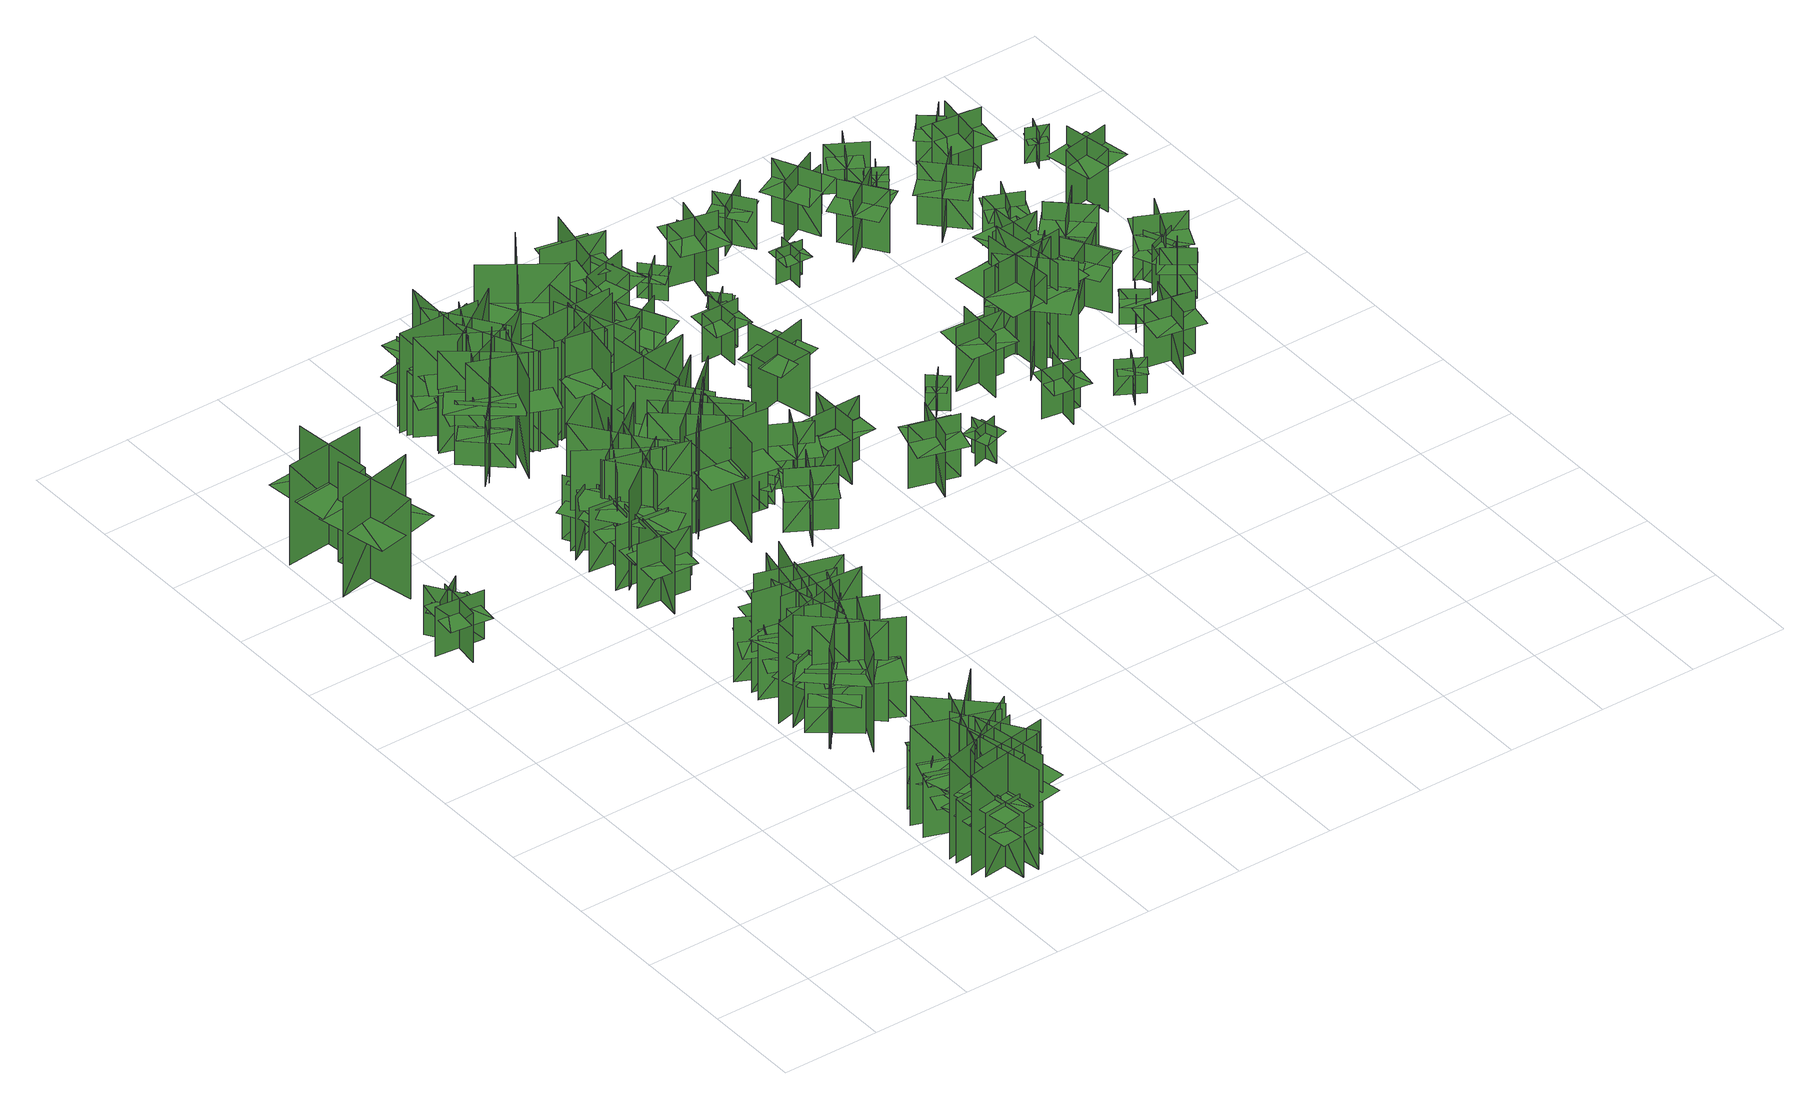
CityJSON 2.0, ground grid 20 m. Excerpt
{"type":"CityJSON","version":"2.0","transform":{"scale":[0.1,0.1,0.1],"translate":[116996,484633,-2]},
"CityObjects":{
"tree1":{"type":"SolitaryVegetationObject","geometry":[{"type":"MultiSurface","lod":"1","boundaries":[[[0,1,2]],[[0,2,3]],[[4,5,6]],[[4,6,7]],[[8,9,10]],[[8,10,11]],[[8,11,12]],[[8,12,13]]]}]},
"tree2":{"type":"SolitaryVegetationObject","geometry":[{"type":"MultiSurface","lod":"1","boundaries":[[[14,15,16]],[[14,16,17]],[[18,19,20]],[[18,20,21]],[[22,23,24]],[[22,24,25]],[[22,25,26]],[[22,26,27]]]}]},
"tree3":{"type":"SolitaryVegetationObject","geometry":[{"type":"MultiSurface","lod":"1","boundaries":[[[28,29,30]],[[28,30,31]],[[32,33,34]],[[32,34,35]],[[36,37,38]],[[36,38,39]],[[36,40,41]],[[36,41,37]]]}]},
"tree4":{"type":"SolitaryVegetationObject","geometry":[{"type":"MultiSurface","lod":"1","boundaries":[[[42,43,44]],[[42,44,45]],[[46,47,48]],[[46,48,49]],[[50,51,52]],[[50,52,53]],[[50,54,55]],[[50,55,51]]]}]},
"tree5":{"type":"SolitaryVegetationObject","geometry":[{"type":"MultiSurface","lod":"1","boundaries":[[[56,57,58]],[[56,58,59]],[[60,61,62]],[[60,62,63]],[[64,65,66]],[[64,66,67]],[[64,68,69]],[[64,69,65]]]}]},
"tree6":{"type":"SolitaryVegetationObject","geometry":[{"type":"MultiSurface","lod":"1","boundaries":[[[70,71,72]],[[70,72,73]],[[74,75,76]],[[74,76,77]],[[78,79,80]],[[78,80,81]],[[78,82,83]],[[78,83,79]]]}]},
"tree7":{"type":"SolitaryVegetationObject","geometry":[{"type":"MultiSurface","lod":"1","boundaries":[[[84,85,86]],[[84,86,87]],[[88,89,90]],[[88,90,91]],[[92,93,94]],[[92,94,95]],[[92,96,97]],[[92,97,93]]]}]},
"tree8":{"type":"SolitaryVegetationObject","geometry":[{"type":"MultiSurface","lod":"1","boundaries":[[[98,99,100]],[[98,100,101]],[[102,103,104]],[[102,104,105]],[[106,107,108]],[[106,108,109]],[[106,110,111]],[[106,111,107]]]}]},
"tree9":{"type":"SolitaryVegetationObject","geometry":[{"type":"MultiSurface","lod":"1","boundaries":[[[112,113,114]],[[112,114,115]],[[116,117,118]],[[116,118,119]],[[120,121,122]],[[120,122,123]],[[120,124,125]],[[120,125,121]]]}]},
"tree10":{"type":"SolitaryVegetationObject","geometry":[{"type":"MultiSurface","lod":"1","boundaries":[[[126,127,128]],[[126,128,129]],[[130,131,132]],[[130,132,133]],[[134,135,136]],[[134,136,137]],[[134,138,139]],[[134,139,135]]]}]},
"tree11":{"type":"SolitaryVegetationObject","geometry":[{"type":"MultiSurface","lod":"1","boundaries":[[[140,141,142]],[[140,142,143]],[[144,145,146]],[[144,146,147]],[[148,149,150]],[[148,150,151]],[[148,152,153]],[[148,153,149]]]}]},
"tree12":{"type":"SolitaryVegetationObject","geometry":[{"type":"MultiSurface","lod":"1","boundaries":[[[154,155,156]],[[154,156,157]],[[158,159,160]],[[158,160,161]],[[162,163,164]],[[162,164,165]],[[162,166,167]],[[162,167,163]]]}]},
"tree13":{"type":"SolitaryVegetationObject","geometry":[{"type":"MultiSurface","lod":"1","boundaries":[[[168,169,170]],[[168,170,171]],[[172,173,174]],[[172,174,175]],[[176,177,178]],[[176,178,179]],[[176,180,181]],[[176,181,177]]]}]},
"tree14":{"type":"SolitaryVegetationObject","geometry":[{"type":"MultiSurface","lod":"1","boundaries":[[[182,183,184]],[[182,184,185]],[[186,187,188]],[[186,188,189]],[[190,191,192]],[[190,192,193]],[[190,194,195]],[[190,195,191]]]}]},
"tree15":{"type":"SolitaryVegetationObject","geometry":[{"type":"MultiSurface","lod":"1","boundaries":[[[196,197,198]],[[196,198,199]],[[200,201,202]],[[200,202,203]],[[204,205,206]],[[204,206,207]],[[204,208,209]],[[204,209,205]]]}]},
"tree16":{"type":"SolitaryVegetationObject","geometry":[{"type":"MultiSurface","lod":"1","boundaries":[[[210,211,212]],[[210,212,213]],[[214,215,216]],[[214,216,217]],[[218,219,220]],[[218,220,221]],[[218,222,223]],[[218,223,219]]]}]},
"tree17":{"type":"SolitaryVegetationObject","geometry":[{"type":"MultiSurface","lod":"1","boundaries":[[[224,225,226]],[[224,226,227]],[[228,229,230]],[[228,230,231]],[[232,233,234]],[[232,234,235]],[[232,236,237]],[[232,237,233]]]}]},
"tree18":{"type":"SolitaryVegetationObject","geometry":[{"type":"MultiSurface","lod":"1","boundaries":[[[238,239,240]],[[238,240,241]],[[242,243,244]],[[242,244,245]],[[246,247,248]],[[246,248,249]],[[246,250,251]],[[246,251,247]]]}]},
"tree19":{"type":"SolitaryVegetationObject","geometry":[{"type":"MultiSurface","lod":"1","boundaries":[[[252,253,254]],[[252,254,255]],[[256,257,258]],[[256,258,259]],[[260,261,262]],[[260,262,263]],[[260,264,265]],[[260,265,261]]]}]},
"tree20":{"type":"SolitaryVegetationObject","geometry":[{"type":"MultiSurface","lod":"1","boundaries":[[[266,267,268]],[[266,268,269]],[[270,271,272]],[[270,272,273]],[[274,275,276]],[[274,276,277]],[[274,278,279]],[[274,279,275]]]}]},
"tree21":{"type":"SolitaryVegetationObject","geometry":[{"type":"MultiSurface","lod":"1","boundaries":[[[280,281,282]],[[280,282,283]],[[284,285,286]],[[284,286,287]],[[288,289,290]],[[288,290,291]],[[288,292,293]],[[288,293,289]]]}]},
"tree22":{"type":"SolitaryVegetationObject","geometry":[{"type":"MultiSurface","lod":"1","boundaries":[[[294,295,296]],[[294,296,297]],[[298,299,300]],[[298,300,301]],[[302,303,304]],[[302,304,305]],[[302,306,307]],[[302,307,303]]]}]},
"tree23":{"type":"SolitaryVegetationObject","geometry":[{"type":"MultiSurface","lod":"1","boundaries":[[[308,309,310]],[[308,310,311]],[[312,313,314]],[[312,314,315]],[[316,317,318]],[[316,318,319]],[[316,320,321]],[[316,321,317]]]}]},
"tree24":{"type":"SolitaryVegetationObject","geometry":[{"type":"MultiSurface","lod":"1","boundaries":[[[322,323,324]],[[322,324,325]],[[326,327,328]],[[326,328,329]],[[330,331,332]],[[330,332,333]],[[330,334,335]],[[330,335,331]]]}]},
"tree25":{"type":"SolitaryVegetationObject","geometry":[{"type":"MultiSurface","lod":"1","boundaries":[[[336,337,338]],[[336,338,339]],[[340,341,342]],[[340,342,343]],[[344,345,346]],[[344,346,347]],[[344,348,349]],[[344,349,345]]]}]},
"tree26":{"type":"SolitaryVegetationObject","geometry":[{"type":"MultiSurface","lod":"1","boundaries":[[[350,351,352]],[[350,352,353]],[[354,355,356]],[[354,356,357]],[[358,359,360]],[[358,360,361]],[[358,362,363]],[[358,363,359]]]}]},
"tree27":{"type":"SolitaryVegetationObject","geometry":[{"type":"MultiSurface","lod":"1","boundaries":[[[364,365,366]],[[364,366,367]],[[368,369,370]],[[368,370,371]],[[372,373,374]],[[372,374,375]],[[372,376,377]],[[372,377,373]]]}]},
"tree28":{"type":"SolitaryVegetationObject","geometry":[{"type":"MultiSurface","lod":"1","boundaries":[[[378,379,380]],[[378,380,381]],[[382,383,384]],[[382,384,385]],[[386,387,388]],[[386,388,389]],[[386,390,391]],[[386,391,387]]]}]},
"tree29":{"type":"SolitaryVegetationObject","geometry":[{"type":"MultiSurface","lod":"1","boundaries":[[[392,393,394]],[[392,394,395]],[[396,397,398]],[[396,398,399]],[[400,401,402]],[[400,402,403]],[[400,404,405]],[[400,405,401]]]}]},
"tree30":{"type":"SolitaryVegetationObject","geometry":[{"type":"MultiSurface","lod":"1","boundaries":[[[406,407,408]],[[406,408,409]],[[410,411,412]],[[410,412,413]],[[414,415,416]],[[414,416,417]],[[414,418,419]],[[414,419,415]]]}]},
"tree31":{"type":"SolitaryVegetationObject","geometry":[{"type":"MultiSurface","lod":"1","boundaries":[[[420,421,422]],[[420,422,423]],[[424,425,426]],[[424,426,427]],[[428,429,430]],[[428,430,431]],[[428,432,433]],[[428,433,429]]]}]},
"tree32":{"type":"SolitaryVegetationObject","geometry":[{"type":"MultiSurface","lod":"1","boundaries":[[[434,435,436]],[[434,436,437]],[[438,439,440]],[[438,440,441]],[[442,443,444]],[[442,444,445]],[[442,446,447]],[[442,447,443]]]}]},
"tree33":{"type":"SolitaryVegetationObject","geometry":[{"type":"MultiSurface","lod":"1","boundaries":[[[448,449,450]],[[448,450,451]],[[452,453,454]],[[452,454,455]],[[456,457,458]],[[456,458,459]],[[456,460,461]],[[456,461,457]]]}]},
"tree34":{"type":"SolitaryVegetationObject","geometry":[{"type":"MultiSurface","lod":"1","boundaries":[[[462,463,464]],[[462,464,465]],[[466,467,468]],[[466,468,469]],[[470,471,472]],[[470,472,473]],[[470,474,475]],[[470,475,471]]]}]},
"tree35":{"type":"SolitaryVegetationObject","geometry":[{"type":"MultiSurface","lod":"1","boundaries":[[[476,477,478]],[[476,478,479]],[[480,481,482]],[[480,482,483]],[[484,485,486]],[[484,486,487]],[[484,488,489]],[[484,489,485]]]}]},
"tree36":{"type":"SolitaryVegetationObject","geometry":[{"type":"MultiSurface","lod":"1","boundaries":[[[490,491,492]],[[490,492,493]],[[494,495,496]],[[494,496,497]],[[498,499,500]],[[498,500,501]],[[498,502,503]],[[498,503,499]]]}]},
"tree37":{"type":"SolitaryVegetationObject","geometry":[{"type":"MultiSurface","lod":"1","boundaries":[[[504,505,506]],[[504,506,507]],[[508,509,510]],[[508,510,511]],[[512,513,514]],[[512,514,515]],[[512,516,517]],[[512,517,513]]]}]},
"tree38":{"type":"SolitaryVegetationObject","geometry":[{"type":"MultiSurface","lod":"1","boundaries":[[[518,519,520]],[[518,520,521]],[[522,523,524]],[[522,524,525]],[[526,527,528]],[[526,528,529]],[[526,530,531]],[[526,531,527]]]}]},
"tree39":{"type":"SolitaryVegetationObject","geometry":[{"type":"MultiSurface","lod":"1","boundaries":[[[532,533,534]],[[532,534,535]],[[536,537,538]],[[536,538,539]],[[540,541,542]],[[540,542,543]],[[540,544,545]],[[540,545,541]]]}]},
"tree40":{"type":"SolitaryVegetationObject","geometry":[{"type":"MultiSurface","lod":"1","boundaries":[[[546,547,548]],[[546,548,549]],[[550,551,552]],[[550,552,553]],[[554,555,556]],[[554,556,557]],[[554,558,559]],[[554,559,555]]]}]},
"tree41":{"type":"SolitaryVegetationObject","geometry":[{"type":"MultiSurface","lod":"1","boundaries":[[[560,561,562]],[[560,562,563]],[[564,565,566]],[[564,566,567]],[[568,569,570]],[[568,570,571]],[[568,572,573]],[[568,573,569]]]}]},
"tree42":{"type":"SolitaryVegetationObject","geometry":[{"type":"MultiSurface","lod":"1","boundaries":[[[574,575,576]],[[574,576,577]],[[578,579,580]],[[578,580,581]],[[582,583,584]],[[582,584,585]],[[582,586,587]],[[582,587,583]]]}]},
"tree43":{"type":"SolitaryVegetationObject","geometry":[{"type":"MultiSurface","lod":"1","boundaries":[[[588,589,590]],[[588,590,591]],[[592,593,594]],[[592,594,595]],[[596,597,598]],[[596,598,599]],[[596,600,601]],[[596,601,597]]]}]},
"tree44":{"type":"SolitaryVegetationObject","geometry":[{"type":"MultiSurface","lod":"1","boundaries":[[[602,603,604]],[[602,604,605]],[[606,607,608]],[[606,608,609]],[[610,611,612]],[[610,612,613]],[[610,614,615]],[[610,615,611]]]}]},
"tree45":{"type":"SolitaryVegetationObject","geometry":[{"type":"MultiSurface","lod":"1","boundaries":[[[616,617,618]],[[616,618,619]],[[620,621,622]],[[620,622,623]],[[624,625,626]],[[624,626,627]],[[624,628,629]],[[624,629,625]]]}]},
"tree46":{"type":"SolitaryVegetationObject","geometry":[{"type":"MultiSurface","lod":"1","boundaries":[[[630,631,632]],[[630,632,633]],[[634,635,636]],[[634,636,637]],[[638,639,640]],[[638,640,641]],[[638,642,643]],[[638,643,639]]]}]},
"tree47":{"type":"SolitaryVegetationObject","geometry":[{"type":"MultiSurface","lod":"1","boundaries":[[[644,645,646]],[[644,646,647]],[[648,649,650]],[[648,650,651]],[[652,653,654]],[[652,654,655]],[[652,656,657]],[[652,657,653]]]}]},
"tree48":{"type":"SolitaryVegetationObject","geometry":[{"type":"MultiSurface","lod":"1","boundaries":[[[658,659,660]],[[658,660,661]],[[662,663,664]],[[662,664,665]],[[666,667,668]],[[666,668,669]],[[666,669,670]],[[666,670,671]]]}]},
"tree49":{"type":"SolitaryVegetationObject","geometry":[{"type":"MultiSurface","lod":"1","boundaries":[[[672,673,674]],[[672,674,675]],[[676,677,678]],[[676,678,679]],[[680,681,682]],[[680,682,683]],[[680,684,685]],[[680,685,681]]]}]},
"tree50":{"type":"SolitaryVegetationObject","geometry":[{"type":"MultiSurface","lod":"1","boundaries":[[[686,687,688]],[[686,688,689]],[[690,691,692]],[[690,692,693]],[[694,695,696]],[[694,696,697]],[[694,697,698]],[[694,698,699]]]}]},
"tree51":{"type":"SolitaryVegetationObject","geometry":[{"type":"MultiSurface","lod":"1","boundaries":[[[700,701,702]],[[700,702,703]],[[704,705,706]],[[704,706,707]],[[708,709,710]],[[708,710,711]],[[708,712,713]],[[708,713,709]]]}]},
"tree52":{"type":"SolitaryVegetationObject","geometry":[{"type":"MultiSurface","lod":"1","boundaries":[[[714,715,716]],[[714,716,717]],[[718,719,720]],[[718,720,721]],[[722,723,724]],[[722,724,725]],[[722,725,726]],[[722,726,727]]]}]},
"tree53":{"type":"SolitaryVegetationObject","geometry":[{"type":"MultiSurface","lod":"1","boundaries":[[[728,729,730]],[[728,730,731]],[[732,733,734]],[[732,734,735]],[[736,737,738]],[[736,738,739]],[[736,740,741]],[[736,741,737]]]}]},
"tree54":{"type":"SolitaryVegetationObject","geometry":[{"type":"MultiSurface","lod":"1","boundaries":[[[742,743,744]],[[742,744,745]],[[746,747,748]],[[746,748,749]],[[750,751,752]],[[750,752,753]],[[750,754,755]],[[750,755,751]]]}]},
"tree55":{"type":"SolitaryVegetationObject","geometry":[{"type":"MultiSurface","lod":"1","boundaries":[[[756,757,758]],[[756,758,759]],[[760,761,762]],[[760,762,763]],[[764,765,766]],[[764,766,767]],[[764,768,769]],[[764,769,765]]]}]},
"tree56":{"type":"SolitaryVegetationObject","geometry":[{"type":"MultiSurface","lod":"1","boundaries":[[[770,771,772]],[[770,772,773]],[[774,775,776]],[[774,776,777]],[[778,779,780]],[[778,780,781]],[[778,782,783]],[[778,783,779]]]}]},
"tree57":{"type":"SolitaryVegetationObject","geometry":[{"type":"MultiSurface","lod":"1","boundaries":[[[784,785,786]],[[784,786,787]],[[788,789,790]],[[788,790,791]],[[792,793,794]],[[792,794,795]],[[792,796,797]],[[792,797,793]]]}]},
"tree58":{"type":"SolitaryVegetationObject","geometry":[{"type":"MultiSurface","lod":"1","boundaries":[[[798,799,800]],[[798,800,801]],[[802,803,804]],[[802,804,805]],[[806,807,808]],[[806,808,809]],[[806,809,810]],[[806,810,811]]]}]},
"tree59":{"type":"SolitaryVegetationObject","geometry":[{"type":"MultiSurface","lod":"1","boundaries":[[[812,813,814]],[[812,814,815]],[[816,817,818]],[[816,818,819]],[[820,821,822]],[[820,822,823]],[[820,821,824]],[[820,824,825]]]}]},
"tree60":{"type":"SolitaryVegetationObject","geometry":[{"type":"MultiSurface","lod":"1","boundaries":[[[826,827,828]],[[826,828,829]],[[830,831,832]],[[830,832,833]],[[834,835,836]],[[834,836,837]],[[834,837,838]],[[834,838,839]]]}]},
"tree61":{"type":"SolitaryVegetationObject","geometry":[{"type":"MultiSurface","lod":"1","boundaries":[[[840,841,842]],[[840,842,843]],[[844,845,846]],[[844,846,847]],[[848,849,850]],[[848,850,851]],[[848,851,852]],[[848,852,853]]]}]},
"tree62":{"type":"SolitaryVegetationObject","geometry":[{"type":"MultiSurface","lod":"1","boundaries":[[[854,855,856]],[[854,856,857]],[[858,859,860]],[[858,860,861]],[[862,863,864]],[[862,864,865]],[[862,866,867]],[[862,867,863]]]}]},
"tree63":{"type":"SolitaryVegetationObject","geometry":[{"type":"MultiSurface","lod":"1","boundaries":[[[868,869,870]],[[868,870,871]],[[872,873,874]],[[872,874,875]],[[876,877,878]],[[876,878,879]],[[876,879,880]],[[876,880,881]]]}]},
"tree64":{"type":"SolitaryVegetationObject","geometry":[{"type":"MultiSurface","lod":"1","boundaries":[[[882,883,884]],[[882,884,885]],[[886,887,888]],[[886,888,889]],[[890,891,892]],[[890,892,893]],[[890,893,894]],[[890,894,895]]]}]},
"tree65":{"type":"SolitaryVegetationObject","geometry":[{"type":"MultiSurface","lod":"1","boundaries":[[[896,897,898]],[[896,898,899]],[[900,901,902]],[[900,902,903]],[[904,905,906]],[[904,906,907]],[[904,907,908]],[[904,908,909]]]}]},
"tree66":{"type":"SolitaryVegetationObject","geometry":[{"type":"MultiSurface","lod":"1","boundaries":[[[910,911,912]],[[910,912,913]],[[914,915,916]],[[914,916,917]],[[918,919,920]],[[918,920,921]],[[918,921,922]],[[918,922,923]]]}]},
"tree67":{"type":"SolitaryVegetationObject","geometry":[{"type":"MultiSurface","lod":"1","boundaries":[[[924,925,926]],[[924,926,927]],[[928,929,930]],[[928,930,931]],[[932,933,934]],[[932,934,935]],[[932,935,936]],[[932,936,937]]]}]},
"tree68":{"type":"SolitaryVegetationObject","geometry":[{"type":"MultiSurface","lod":"1","boundaries":[[[938,939,940]],[[938,940,941]],[[942,943,944]],[[942,944,945]],[[946,947,948]],[[946,948,949]],[[946,949,950]],[[946,950,951]]]}]},
"tree69":{"type":"SolitaryVegetationObject","geometry":[{"type":"MultiSurface","lod":"1","boundaries":[[[952,953,954]],[[952,954,955]],[[956,957,958]],[[956,958,959]],[[960,961,962]],[[960,962,963]],[[960,963,964]],[[960,964,965]]]}]},
"tree70":{"type":"SolitaryVegetationObject","geometry":[{"type":"MultiSurface","lod":"1","boundaries":[[[966,967,968]],[[966,968,969]],[[970,971,972]],[[970,972,973]],[[974,975,976]],[[974,976,977]],[[974,977,978]],[[974,978,979]]]}]},
"tree71":{"type":"SolitaryVegetationObject","geometry":[{"type":"MultiSurface","lod":"1","boundaries":[[[980,981,982]],[[980,982,983]],[[984,985,986]],[[984,986,987]],[[988,989,990]],[[988,990,991]],[[988,992,993]],[[988,993,989]]]}]},
"tree72":{"type":"SolitaryVegetationObject","geometry":[{"type":"MultiSurface","lod":"1","boundaries":[[[994,995,996]],[[994,996,997]],[[998,999,1000]],[[998,1000,1001]],[[1002,1003,1004]],[[1002,1004,1005]],[[1002,1005,1006]],[[1002,1006,1007]]]}]},
"tree73":{"type":"SolitaryVegetationObject","geometry":[{"type":"MultiSurface","lod":"1","boundaries":[[[1008,1009,1010]],[[1008,1010,1011]],[[1012,1013,1014]],[[1012,1014,1015]],[[1016,1017,1018]],[[1016,1018,1019]],[[1016,1019,1020]],[[1016,1020,1021]]]}]},
"tree74":{"type":"SolitaryVegetationObject","geometry":[{"type":"MultiSurface","lod":"1","boundaries":[[[1022,1023,1024]],[[1022,1024,1025]],[[1026,1027,1028]],[[1026,1028,1029]],[[1030,1031,1032]],[[1030,1032,1033]],[[1030,1033,1034]],[[1030,1034,1035]]]}]},
"tree75":{"type":"SolitaryVegetationObject","geometry":[{"type":"MultiSurface","lod":"1","boundaries":[[[1036,1037,1038]],[[1036,1038,1039]],[[1040,1041,1042]],[[1040,1042,1043]],[[1044,1045,1046]],[[1044,1046,1047]],[[1044,1048,1049]],[[1044,1049,1045]]]}]},
"tree76":{"type":"SolitaryVegetationObject","geometry":[{"type":"MultiSurface","lod":"1","boundaries":[[[1050,1051,1052]],[[1050,1052,1053]],[[1054,1055,1056]],[[1054,1056,1057]],[[1058,1059,1060]],[[1058,1060,1061]],[[1058,1061,1062]],[[1058,1062,1063]]]}]},
"tree77":{"type":"SolitaryVegetationObject","geometry":[{"type":"MultiSurface","lod":"1","boundaries":[[[1064,1065,1066]],[[1064,1066,1067]],[[1068,1069,1070]],[[1068,1070,1071]],[[1072,1073,1074]],[[1072,1074,1075]],[[1072,1075,1076]],[[1072,1076,1077]]]}]},
"tree78":{"type":"SolitaryVegetationObject","geometry":[{"type":"MultiSurface","lod":"1","boundaries":[[[1078,1079,1080]],[[1078,1080,1081]],[[1082,1083,1084]],[[1082,1084,1085]],[[1086,1087,1088]],[[1086,1088,1089]],[[1086,1090,1091]],[[1086,1091,1087]]]}]},
"tree79":{"type":"SolitaryVegetationObject","geometry":[{"type":"MultiSurface","lod":"1","boundaries":[[[1092,1093,1094]],[[1092,1094,1095]],[[1096,1097,1098]],[[1096,1098,1099]],[[1100,1101,1102]],[[1100,1102,1103]],[[1100,1103,1104]],[[1100,1104,1105]]]}]},
"tree80":{"type":"SolitaryVegetationObject","geometry":[{"type":"MultiSurface","lod":"1","boundaries":[[[1106,1107,1108]],[[1106,1108,1109]],[[1110,1111,1112]],[[1110,1112,1113]],[[1114,1115,1116]],[[1114,1116,1117]],[[1114,1117,1118]],[[1114,1118,1119]]]}]},
"tree81":{"type":"SolitaryVegetationObject","geometry":[{"type":"MultiSurface","lod":"1","boundaries":[[[1120,1121,1122]],[[1120,1122,1123]],[[1124,1125,1126]],[[1124,1126,1127]],[[1128,1129,1130]],[[1128,1130,1131]],[[1128,1131,1132]],[[1128,1132,1133]]]}]},
"tree82":{"type":"SolitaryVegetationObject","geometry":[{"type":"MultiSurface","lod":"1","boundaries":[[[1134,1135,1136]],[[1134,1136,1137]],[[1138,1139,1140]],[[1138,1140,1141]],[[1142,1143,1144]],[[1142,1144,1145]],[[1142,1146,1147]],[[1142,1147,1143]]]}]},
"tree83":{"type":"SolitaryVegetationObject","geometry":[{"type":"MultiSurface","lod":"1","boundaries":[[[1148,1149,1150]],[[1148,1150,1151]],[[1152,1153,1154]],[[1152,1154,1155]],[[1156,1157,1158]],[[1156,1158,1159]],[[1156,1159,1160]],[[1156,1160,1161]]]}]},
"tree84":{"type":"SolitaryVegetationObject","geometry":[{"type":"MultiSurface","lod":"1","boundaries":[[[1162,1163,1164]],[[1162,1164,1165]],[[1166,1167,1168]],[[1166,1168,1169]],[[1170,1171,1172]],[[1170,1172,1173]],[[1170,1173,1174]],[[1170,1174,1175]]]}]},
"tree85":{"type":"SolitaryVegetationObject","geometry":[{"type":"MultiSurface","lod":"1","boundaries":[[[1176,1177,1178]],[[1176,1178,1179]],[[1180,1181,1182]],[[1180,1182,1183]],[[1184,1185,1186]],[[1184,1186,1187]],[[1184,1187,1188]],[[1184,1188,1189]]]}]},
"tree86":{"type":"SolitaryVegetationObject","geometry":[{"type":"MultiSurface","lod":"1","boundaries":[[[1190,1191,1192]],[[1190,1192,1193]],[[1194,1195,1196]],[[1194,1196,1197]],[[1198,1199,1200]],[[1198,1200,1201]],[[1198,1201,1202]],[[1198,1202,1203]]]}]},
"tree87":{"type":"SolitaryVegetationObject","geometry":[{"type":"MultiSurface","lod":"1","boundaries":[[[1204,1205,1206]],[[1204,1206,1207]],[[1208,1209,1210]],[[1208,1210,1211]],[[1212,1213,1214]],[[1212,1214,1215]],[[1212,1216,1217]],[[1212,1217,1213]]]}]},
"tree88":{"type":"SolitaryVegetationObject","geometry":[{"type":"MultiSurface","lod":"1","boundaries":[[[1218,1219,1220]],[[1218,1220,1221]],[[1222,1223,1224]],[[1222,1224,1225]],[[1226,1227,1228]],[[1226,1228,1229]],[[1226,1229,1230]],[[1226,1230,1231]]]}]},
"tree89":{"type":"SolitaryVegetationObject","geometry":[{"type":"MultiSurface","lod":"1","boundaries":[[[1232,1233,1234]],[[1232,1234,1235]],[[1236,1237,1238]],[[1236,1238,1239]],[[1240,1241,1242]],[[1240,1242,1243]],[[1240,1243,1244]],[[1240,1244,1245]]]}]},
"tree90":{"type":"SolitaryVegetationObject","geometry":[{"type":"MultiSurface","lod":"1","boundaries":[[[1246,1247,1248]],[[1246,1248,1249]],[[1250,1251,1252]],[[1250,1252,1253]],[[1254,1255,1256]],[[1254,1256,1257]],[[1254,1257,1258]],[[1254,1258,1259]]]}]},
"tree91":{"type":"SolitaryVegetationObject","geometry":[{"type":"MultiSurface","lod":"1","boundaries":[[[1260,1261,1262]],[[1260,1262,1263]],[[1264,1265,1266]],[[1264,1266,1267]],[[1268,1269,1270]],[[1268,1270,1271]],[[1268,1271,1272]],[[1268,1272,1273]]]}]},
"tree92":{"type":"SolitaryVegetationObject","geometry":[{"type":"MultiSurface","lod":"1","boundaries":[[[1274,1275,1276]],[[1274,1276,1277]],[[1278,1279,1280]],[[1278,1280,1281]],[[1282,1283,1284]],[[1282,1284,1285]],[[1282,1286,1287]],[[1282,1287,1283]]]}]},
"tree93":{"type":"SolitaryVegetationObject","geometry":[{"type":"MultiSurface","lod":"1","boundaries":[[[1288,1289,1290]],[[1288,1290,1291]],[[1292,1293,1294]],[[1292,1294,1295]],[[1296,1297,1298]],[[1296,1298,1299]],[[1296,1300,1301]],[[1296,1301,1297]]]}]},
"tree94":{"type":"SolitaryVegetationObject","geometry":[{"type":"MultiSurface","lod":"1","boundaries":[[[1302,1303,1304]],[[1302,1304,1305]],[[1306,1307,1308]],[[1306,1308,1309]],[[1310,1311,1312]],[[1310,1312,1313]],[[1310,1313,1314]],[[1310,1314,1315]]]}]},
"tree95":{"type":"SolitaryVegetationObject","geometry":[{"type":"MultiSurface","lod":"1","boundaries":[[[1316,1317,1318]],[[1316,1318,1319]],[[1320,1321,1322]],[[1320,1322,1323]],[[1324,1325,1326]],[[1324,1326,1327]],[[1324,1327,1328]],[[1324,1328,1329]]]}]},
"tree96":{"type":"SolitaryVegetationObject","geometry":[{"type":"MultiSurface","lod":"1","boundaries":[[[1330,1331,1332]],[[1330,1332,1333]],[[1334,1335,1336]],[[1334,1336,1337]],[[1338,1339,1340]],[[1338,1340,1341]],[[1338,1341,1342]],[[1338,1342,1343]]]}]},
"tree97":{"type":"SolitaryVegetationObject","geometry":[{"type":"MultiSurface","lod":"1","boundaries":[[[1344,1345,1346]],[[1344,1346,1347]],[[1348,1349,1350]],[[1348,1350,1351]],[[1352,1353,1354]],[[1352,1354,1355]],[[1352,1355,1356]],[[1352,1356,1357]]]}]},
"tree98":{"type":"SolitaryVegetationObject","geometry":[{"type":"MultiSurface","lod":"1","boundaries":[[[1358,1359,1360]],[[1358,1360,1361]],[[1362,1363,1364]],[[1362,1364,1365]],[[1366,1367,1368]],[[1366,1368,1369]],[[1366,1369,1370]],[[1366,1370,1371]]]}]}
},
"vertices":[
[145,1144,13],[45,1155,13],[45,1155,121],[145,1144,121],[100,1200,13],[88,1100,13],[88,1100,121],[100,1200,121],[99,1196,91],[56,1201,91],[45,1109,91],[89,1104,91],[132,1099,91],[143,1191,91],
[61,1162,13],[129,1206,13],[129,1206,122],[61,1162,122],[112,1151,13],[112,1151,122],[68,1219,122],[68,1219,13],[112,1151,88],[141,1170,88],[105,1224,88],[77,1206,88],[48,1187,88],[84,1133,88],
[429,49,12],[536,63,12],[536,63,152],[429,49,152],[482,8,12],[482,8,152],[469,115,152],[469,115,12],[435,54,98],[529,66,98],[523,110,98],[430,98,98],[440,9,98],[534,21,98],
[479,72,12],[468,180,12],[468,180,152],[479,72,152],[521,125,12],[521,125,152],[413,114,152],[413,114,12],[474,79,98],[464,173,98],[420,168,98],[430,74,98],[519,83,98],[509,177,98],
[519,13,10],[491,179,10],[491,179,228],[519,13,228],[580,100,10],[580,100,228],[414,71,228],[414,71,10],[511,23,144],[486,167,144],[419,156,144],[443,11,144],[581,34,144],[556,179,144],
[80,1486,10],[116,1321,10],[116,1321,228],[80,1486,228],[24,1397,10],[24,1397,228],[189,1433,228],[189,1433,10],[89,1477,144],[121,1333,144],[188,1348,144],[156,1491,144],[20,1462,144],[51,1318,144],
[453,144,12],[489,246,12],[489,246,152],[453,144,152],[514,173,12],[514,173,152],[412,210,152],[412,210,12],[451,152,98],[483,241,98],[441,256,98],[410,167,98],[494,137,98],[526,226,98],
[576,175,9],[413,133,9],[413,133,228],[576,175,228],[484,228,9],[484,228,228],[527,65,228],[527,65,9],[567,166,144],[425,129,144],[442,63,144],[584,100,144],[549,235,144],[407,197,144],
[173,1547,10],[5,1529,10],[5,1529,228],[173,1547,228],[90,1613,10],[90,1613,228],[108,1445,228],[108,1445,10],[163,1540,145],[17,1524,145],[24,1456,145],[170,1472,145],[155,1610,145],[9,1594,145],
[440,294,12],[517,217,12],[517,217,152],[440,294,152],[441,226,12],[441,226,152],[517,302,152],[517,302,12],[448,292,98],[515,225,98],[546,256,98],[479,323,98],[416,260,98],[483,193,98],
[576,198,9],[417,255,9],[417,255,227],[576,198,227],[530,293,9],[530,293,227],[473,135,227],[473,135,9],[563,196,143],[425,245,143],[402,180,143],[540,131,143],[587,262,143],[449,312,143],
[552,46,9],[524,212,9],[524,212,227],[552,46,227],[613,133,9],[613,133,227],[447,105,227],[447,105,9],[544,56,143],[519,201,143],[452,189,143],[476,44,143],[614,68,143],[589,212,143],
[602,226,9],[460,135,9],[460,135,227],[602,226,227],[499,248,9],[499,248,227],[589,106,227],[589,106,9],[596,215,143],[473,136,143],[510,78,143],[633,157,143],[558,274,143],[434,195,143],
[487,205,9],[604,326,9],[604,326,227],[487,205,227],[592,208,9],[592,208,227],[471,325,227],[471,325,9],[489,217,143],[592,323,143],[542,371,143],[440,265,143],[540,168,143],[642,274,143],
[430,583,13],[515,516,13],[515,516,153],[430,583,153],[438,516,13],[438,516,153],[506,601,153],[506,601,13],[438,583,99],[512,524,99],[539,558,99],[466,617,99],[410,547,99],[484,488,99],
[424,608,12],[526,644,12],[526,644,153],[424,608,153],[485,579,12],[485,579,153],[449,681,153],[449,681,12],[429,614,99],[518,645,99],[503,687,99],[414,656,99],[444,571,99],[533,603,99],
[555,644,10],[439,522,10],[439,522,228],[555,644,228],[449,641,10],[449,641,228],[571,525,228],[571,525,10],[552,632,144],[451,525,144],[501,478,144],[602,585,144],[501,681,144],[400,574,144],
[424,711,12],[524,670,12],[524,670,152],[424,711,152],[450,648,12],[450,648,152],[491,749,152],[491,749,12],[432,712,99],[519,677,99],[536,717,99],[448,753,99],[414,670,99],[502,634,99],
[486,802,12],[438,705,12],[438,705,152],[486,802,152],[422,780,12],[422,780,152],[519,732,152],[519,732,12],[487,794,98],[445,710,98],[484,690,98],[526,775,98],[446,815,98],[404,730,98],
[605,518,10],[455,594,10],[455,594,228],[605,518,228],[571,618,10],[571,618,228],[495,467,228],[495,467,10],[593,517,144],[461,583,144],[431,522,144],[562,456,144],[625,580,144],[493,646,144],
[523,586,10],[482,750,10],[482,750,228],[523,586,228],[577,677,10],[577,677,228],[413,636,228],[413,636,10],[514,595,144],[479,738,144],[412,721,144],[448,579,144],[583,612,144],[547,755,144],
[510,558,10],[576,714,10],[576,714,228],[510,558,228],[608,599,10],[608,599,228],[452,664,228],[452,664,10],[508,571,144],[565,706,144],[502,733,144],[445,597,144],[574,543,144],[630,679,144],
[430,738,10],[595,708,10],[595,708,228],[430,738,228],[490,652,10],[490,652,228],[521,817,228],[521,817,10],[442,743,144],[586,716,144],[599,783,144],[454,810,144],[429,673,144],[573,646,144],
[545,767,10],[529,600,10],[529,600,228],[545,767,228],[464,699,10],[464,699,228],[632,684,228],[632,684,10],[550,756,144],[537,610,144],[605,603,144],[618,750,144],[480,763,144],[466,616,144],
[559,831,9],[511,670,9],[511,670,228],[559,831,228],[466,780,9],[466,780,228],[628,732,228],[628,732,9],[562,819,144],[520,678,144],[586,659,144],[628,800,144],[494,839,144],[452,699,144],
[417,1057,11],[525,1046,11],[525,1046,151],[417,1057,151],[460,1005,11],[460,1005,151],[471,1113,151],[471,1113,11],[424,1061,97],[518,1051,97],[523,1095,97],[429,1104,97],[420,1015,97],[514,1006,97],
[472,1168,10],[462,1060,10],[462,1060,150],[472,1168,150],[420,1124,10],[420,1124,150],[528,1114,150],[528,1114,10],[475,1160,96],[467,1066,96],[511,1062,96],[519,1156,96],[430,1164,96],[422,1070,96],
[415,1195,11],[523,1184,11],[523,1184,151],[415,1195,151],[458,1143,11],[458,1143,151],[470,1250,151],[470,1250,11],[423,1199,97],[517,1189,97],[521,1233,97],[427,1243,97],[418,1153,97],[512,1144,97],
[435,1301,12],[487,1206,12],[487,1206,152],[435,1301,152],[416,1236,12],[416,1236,152],[511,1288,152],[511,1288,12],[442,1297,98],[487,1214,98],[526,1235,98],[481,1318,98],[402,1276,98],[447,1192,98],
[456,1217,8],[556,1082,8],[556,1082,226],[456,1217,226],[441,1113,8],[441,1113,226],[576,1213,226],[576,1213,8],[467,1213,142],[555,1094,142],[610,1135,142],[523,1253,142],[411,1171,142],[498,1052,142],
[428,1267,9],[571,1178,9],[571,1178,227],[428,1267,227],[453,1164,9],[453,1164,227],[541,1308,227],[541,1308,9],[440,1267,143],[565,1190,143],[601,1248,143],[476,1325,143],[403,1207,143],[528,1129,143],
[456,1212,8],[618,1166,8],[618,1166,226],[456,1212,226],[508,1120,8],[508,1120,226],[554,1282,226],[554,1282,8],[468,1216,142],[610,1175,142],[628,1241,142],[487,1282,142],[449,1148,142],[590,1107,142],
[467,1217,9],[603,1316,9],[603,1316,227],[467,1217,227],[571,1202,9],[571,1202,227],[472,1338,227],[472,1338,9],[472,1229,143],[590,1315,143],[550,1371,143],[431,1284,143],[513,1172,143],[632,1258,143],
[496,1519,12],[416,1592,12],[416,1592,152],[496,1519,152],[493,1586,12],[493,1586,152],[419,1507,152],[419,1507,12],[488,1520,98],[418,1584,98],[389,1552,98],[458,1488,98],[519,1554,98],[449,1618,98],
[413,1635,12],[516,1601,12],[516,1601,152],[413,1635,152],[444,1574,12],[444,1574,152],[478,1677,152],[478,1677,12],[421,1636,98],[511,1607,98],[525,1649,98],[435,1678,98],[407,1593,98],[497,1564,98],
[550,1540,10],[418,1645,10],[418,1645,228],[550,1540,228],[537,1645,10],[537,1645,228],[433,1513,228],[433,1513,10],[537,1542,144],[422,1633,144],[380,1579,144],[495,1488,144],[581,1598,144],[466,1688,144],
[503,1675,11],[401,1712,11],[401,1712,152],[503,1675,152],[474,1736,11],[474,1736,152],[436,1634,152],[436,1634,11],[495,1673,98],[406,1706,98],[391,1664,98],[479,1632,98],[510,1716,98],[422,1748,98],
[507,1774,11],[403,1743,11],[403,1743,151],[507,1774,151],[448,1806,11],[448,1806,151],[478,1702,151],[478,1702,11],[502,1768,97],[411,1741,97],[424,1699,97],[514,1725,97],[489,1811,97],[398,1785,97],
[454,1591,9],[535,1739,9],[535,1739,228],[454,1591,228],[555,1621,9],[555,1621,228],[408,1703,228],[408,1703,9],[453,1604,144],[524,1733,144],[464,1766,144],[393,1637,144],[515,1570,144],[586,1698,144],
[497,1482,10],[557,1639,10],[557,1639,228],[497,1482,228],[593,1526,10],[593,1526,228],[436,1586,228],[436,1586,10],[495,1495,144],[547,1632,144],[484,1656,144],[431,1519,144],[561,1469,144],[613,1606,144],
[489,1650,9],[493,1818,9],[493,1818,227],[489,1650,227],[565,1723,9],[565,1723,227],[397,1728,227],[397,1728,9],[483,1661,143],[486,1808,143],[418,1810,143],[414,1663,143],[553,1659,143],[557,1806,143],
[494,1690,10],[561,1535,10],[561,1535,228],[494,1690,228],[456,1591,10],[456,1591,228],[611,1658,228],[611,1658,10],[505,1682,144],[563,1548,144],[626,1575,144],[567,1710,144],[440,1654,144],[498,1519,144],
[463,1646,9],[602,1741,9],[602,1741,227],[463,1646,227],[567,1628,9],[567,1628,227],[472,1767,227],[472,1767,9],[468,1658,143],[589,1741,143],[551,1797,143],[429,1714,143],[508,1599,143],[629,1682,143],
[627,1158,11],[736,1286,11],[736,1286,229],[627,1158,229],[732,1167,11],[732,1167,229],[604,1276,229],[604,1276,11],[629,1170,145],[724,1282,145],[672,1326,145],[577,1214,145],[683,1124,145],[778,1236,145],
[582,1778,10],[455,1742,10],[455,1742,181],[582,1778,181],[510,1818,10],[510,1818,181],[545,1690,181],[545,1690,10],[576,1770,115],[465,1739,115],[479,1687,115],[590,1718,115],[561,1824,115],[450,1793,115],
[696,1093,11],[718,1260,11],[718,1260,229],[696,1093,229],[780,1158,11],[780,1158,229],[613,1179,229],[613,1179,11],[691,1104,146],[710,1250,146],[642,1259,146],[623,1113,146],[761,1095,146],[780,1241,146],
[753,1196,11],[626,1306,11],[626,1306,229],[753,1196,229],[745,1301,11],[745,1301,229],[634,1174,229],[634,1174,11],[740,1198,145],[630,1294,145],[585,1242,145],[696,1146,145],[787,1251,145],[676,1348,145],
[634,1351,12],[773,1184,12],[773,1184,230],[634,1351,230],[622,1205,12],[622,1205,230],[789,1345,230],[789,1345,12],[646,1336,172],[592,1288,172],[707,1162,172],[760,1211,172],[814,1259,172],[699,1385,172],
[629,1265,14],[765,1364,14],[765,1364,232],[629,1265,232],[733,1249,14],[733,1249,232],[634,1385,232],[634,1385,14],[634,1277,148],[752,1363,148],[712,1419,148],[593,1332,148],[675,1219,148],[794,1306,148],
[761,1087,8],[847,1038,8],[847,1038,147],[761,1087,147],[778,1023,8],[828,1110,8],[828,1110,147],[778,1023,147],[778,1023,108],[821,998,108],[871,1085,108],[828,1110,108],[785,1134,108],[735,1048,108],
[689,1487,13],[706,1320,13],[706,1320,231],[689,1487,231],[623,1405,13],[623,1405,231],[791,1422,231],[791,1422,13],[697,1477,147],[712,1331,147],[780,1338,147],[765,1484,147],[626,1470,147],[641,1324,147],
[793,1155,15],[767,1191,15],[767,1191,77],[793,1155,77],[798,1184,15],[762,1159,15],[762,1159,77],[798,1184,77],[798,1184,59],[785,1202,59],[749,1177,59],[762,1159,59],[775,1140,59],[811,1166,59],
[597,1542,11],[763,1513,11],[763,1513,229],[597,1542,229],[658,1456,11],[658,1456,229],[687,1622,229],[687,1622,11],[608,1546,145],[753,1521,145],[765,1589,145],[620,1614,145],[596,1476,145],[741,1452,145],
[765,1595,13],[608,1534,13],[608,1534,231],[765,1595,231],[668,1637,13],[668,1637,231],[729,1480,231],[729,1480,13],[757,1585,147],[621,1531,147],[646,1468,147],[782,1521,147],[731,1651,147],[595,1597,147],
[770,1611,11],[601,1610,11],[601,1610,229],[770,1611,229],[694,1684,11],[694,1684,229],[695,1516,229],[695,1516,11],[759,1604,145],[612,1603,145],[612,1535,145],[759,1536,145],[759,1675,145],[612,1674,145],
[809,1199,14],[884,1159,14],[884,1159,156],[809,1199,156],[828,1136,14],[868,1212,14],[868,1212,156],[828,1136,156],[828,1136,109],[868,1212,109],[827,1234,109],[787,1158,109],[870,1114,109],[910,1190,109],
[621,1809,12],[758,1711,12],[758,1711,230],[621,1809,230],[640,1705,12],[640,1705,230],[737,1842,230],[737,1842,12],[634,1808,146],[754,1723,146],[793,1779,146],[674,1864,146],[593,1751,146],[712,1665,146],
[778,1706,15],[787,1629,15],[787,1629,122],[778,1706,122],[746,1666,15],[822,1675,15],[822,1675,122],[746,1666,122],[746,1666,92],[750,1628,92],[827,1636,92],[822,1675,92],[818,1713,92],[741,1705,92],
[889,1172,13],[994,1174,13],[994,1174,154],[889,1172,154],[940,1123,13],[939,1228,13],[939,1228,154],[940,1123,154],[889,1169,107],[994,1171,107],[994,1224,107],[888,1222,107],[995,1128,107],[889,1126,107],
[863,1569,12],[819,1659,12],[819,1659,151],[863,1569,151],[885,1632,12],[796,1588,12],[796,1588,151],[885,1632,151],[885,1632,112],[863,1677,112],[774,1633,112],[796,1588,112],[818,1543,112],[907,1587,112],
[1050,996,12],[1077,1092,12],[1077,1092,150],[1050,996,150],[1108,1028,12],[1012,1055,12],[1012,1055,150],[1108,1028,150],[1108,1028,112],[1122,1076,112],[1026,1103,112],[1012,1055,112],[998,1008,112],[1094,980,112],
[864,1885,10],[838,1757,10],[838,1757,183],[864,1885,183],[779,1827,10],[906,1802,10],[906,1802,183],[779,1827,183],[862,1874,138],[838,1757,138],[889,1747,138],[912,1864,138],[811,1884,138],[788,1767,138],
[1045,1413,17],[910,1379,17],[910,1379,157],[1045,1413,157],[964,1461,17],[964,1461,157],[998,1325,157],[998,1325,17],[1033,1410,120],[1020,1455,120],[915,1424,120],[929,1379,120],[942,1335,120],[1047,1366,120],
[919,1773,14],[823,1747,14],[823,1747,152],[919,1773,152],[862,1806,14],[889,1710,14],[889,1710,152],[862,1806,152],[862,1806,113],[814,1793,113],[841,1697,113],[889,1710,113],[937,1724,113],[910,1820,113],
[1016,1561,22],[939,1562,22],[939,1562,129],[1016,1561,129],[980,1598,22],[979,1521,22],[979,1521,129],[980,1598,129],[980,1598,99],[942,1599,99],[940,1521,99],[979,1521,99],[1018,1520,99],[1019,1598,99],
[1182,1021,12],[1167,1074,12],[1167,1074,89],[1182,1021,89],[1200,1053,12],[1147,1038,12],[1147,1038,89],[1200,1053,89],[1200,1053,68],[1193,1080,68],[1139,1065,68],[1147,1038,68],[1154,1011,68],[1207,1026,68],
[1005,1790,15],[964,1753,15],[964,1753,92],[1005,1790,92],[968,1792,15],[1005,1751,15],[1005,1751,92],[968,1792,92],[968,1792,70],[947,1774,70],[985,1733,70],[1005,1751,70],[1026,1770,70],[988,1811,70],
[1054,1627,20],[1023,1659,20],[1023,1659,82],[1054,1627,82],[1054,1656,20],[1022,1626,20],[1022,1626,82],[1054,1656,82],[1054,1656,64],[1039,1672,64],[1007,1642,64],[1022,1626,64],[1038,1610,64],[1070,1640,64],
[1174,1221,15],[1208,1191,15],[1208,1191,92],[1174,1221,92],[1176,1191,15],[1176,1191,92],[1206,1225,92],[1206,1225,15],[1177,1192,67],[1191,1180,67],[1215,1207,67],[1201,1220,67],[1187,1232,67],[1163,1205,67],
[1127,1766,13],[1030,1787,13],[1030,1787,151],[1127,1766,151],[1092,1822,13],[1070,1725,13],[1070,1725,151],[1092,1822,151],[1092,1822,112],[1043,1833,112],[1022,1736,112],[1070,1725,112],[1119,1714,112],[1141,1811,112],
[1143,1836,14],[1090,1810,14],[1090,1810,92],[1143,1836,92],[1099,1851,14],[1125,1798,14],[1125,1798,92],[1099,1851,92],[1138,1834,72],[1090,1810,72],[1100,1789,72],[1149,1813,72],[1128,1855,72],[1080,1831,72],
[1302,1277,13],[1297,1178,13],[1297,1178,152],[1302,1277,152],[1252,1233,13],[1352,1228,13],[1352,1228,152],[1252,1233,152],[1252,1233,113],[1250,1184,113],[1349,1178,113],[1352,1228,113],[1355,1278,113],[1255,1283,113],
[1398,1064,15],[1322,1075,15],[1322,1075,123],[1398,1064,123],[1368,1105,15],[1357,1029,15],[1357,1029,123],[1368,1105,123],[1368,1105,92],[1329,1111,92],[1318,1034,92],[1357,1029,92],[1395,1023,92],[1406,1100,92],
[1243,1674,14],[1188,1677,14],[1188,1677,90],[1243,1674,90],[1219,1702,14],[1216,1646,14],[1216,1646,90],[1219,1702,90],[1219,1702,69],[1191,1703,69],[1189,1647,69],[1216,1646,69],[1244,1645,69],[1246,1700,69],
[1224,1782,13],[1177,1850,13],[1177,1850,122],[1224,1782,122],[1236,1847,13],[1168,1800,13],[1168,1800,122],[1236,1847,122],[1220,1788,94],[1177,1850,94],[1150,1832,94],[1193,1769,94],[1247,1807,94],[1204,1869,94],
[1402,1338,11],[1413,1183,11],[1413,1183,226],[1402,1338,226],[1334,1260,11],[1488,1271,11],[1488,1271,226],[1334,1260,226],[1334,1260,166],[1340,1183,166],[1494,1194,166],[1488,1271,166],[1483,1349,166],[1328,1337,166],
[1380,1186,9],[1492,1293,9],[1492,1293,225],[1380,1186,225],[1483,1183,9],[1376,1295,9],[1376,1295,225],[1483,1183,225],[1483,1183,164],[1539,1237,164],[1432,1349,164],[1376,1295,164],[1320,1242,164],[1427,1130,164],
[1467,1057,13],[1519,1028,13],[1519,1028,92],[1467,1057,92],[1480,1012,13],[1509,1064,13],[1509,1064,92],[1480,1012,92],[1472,1055,71],[1519,1028,71],[1530,1048,71],[1483,1075,71],[1460,1035,71],[1507,1008,71],
[1450,1200,10],[1430,1354,10],[1430,1354,226],[1450,1200,226],[1513,1281,10],[1359,1261,10],[1359,1261,226],[1513,1281,226],[1513,1281,165],[1503,1358,165],[1349,1338,165],[1359,1261,165],[1369,1185,165],[1523,1204,165],
[1339,1746,12],[1296,1835,12],[1296,1835,150],[1339,1746,150],[1361,1808,12],[1272,1765,12],[1272,1765,150],[1361,1808,150],[1361,1808,111],[1340,1853,111],[1250,1810,111],[1272,1765,111],[1293,1720,111],[1383,1763,111],
[1350,1715,13],[1405,1633,13],[1405,1633,151],[1350,1715,151],[1337,1650,13],[1419,1706,13],[1419,1706,151],[1337,1650,151],[1337,1650,112],[1364,1609,112],[1447,1664,112],[1419,1706,112],[1392,1747,112],[1309,1692,112],
[1401,1830,15],[1345,1813,15],[1345,1813,93],[1401,1830,93],[1360,1852,15],[1377,1796,15],[1377,1796,93],[1360,1852,93],[1396,1829,73],[1345,1813,73],[1351,1791,73],[1403,1807,73],[1390,1851,73],[1338,1836,73],
[1602,1034,13],[1620,1132,13],[1620,1132,151],[1602,1034,151],[1657,1071,13],[1559,1090,13],[1559,1090,151],[1657,1071,151],[1657,1071,112],[1666,1120,112],[1568,1139,112],[1559,1090,112],[1550,1041,112],[1648,1022,112],
[1474,1423,14],[1574,1427,14],[1574,1427,152],[1474,1423,152],[1523,1378,14],[1519,1477,14],[1519,1477,152],[1523,1378,152],[1523,1378,113],[1573,1380,113],[1568,1479,113],[1519,1477,113],[1469,1475,113],[1473,1376,113],
[1561,1341,13],[1612,1256,13],[1612,1256,151],[1561,1341,151],[1544,1277,13],[1630,1328,13],[1630,1328,151],[1544,1277,151],[1544,1277,112],[1570,1234,112],[1655,1285,112],[1630,1328,112],[1604,1371,112],[1519,1320,112],
[1610,1182,14],[1641,1228,14],[1641,1228,91],[1610,1182,91],[1646,1189,14],[1601,1220,14],[1601,1220,91],[1646,1189,91],[1646,1189,70],[1662,1212,70],[1616,1243,70],[1601,1220,70],[1585,1197,70],[1631,1166,70],
[1423,1783,14],[1466,1854,14],[1466,1854,123],[1423,1783,123],[1487,1800,14],[1415,1842,14],[1415,1842,123],[1487,1800,123],[1427,1789,95],[1466,1854,95],[1437,1871,95],[1399,1806,95],[1455,1772,95],[1494,1837,95],
[1499,1604,12],[1570,1673,12],[1570,1673,150],[1499,1604,150],[1565,1603,12],[1496,1674,12],[1496,1674,150],[1565,1603,150],[1565,1603,111],[1601,1637,111],[1531,1709,111],[1496,1674,111],[1460,1639,111],[1529,1568,111],
[1469,1794,16],[1506,1770,16],[1506,1770,77],[1469,1794,77],[1475,1765,16],[1500,1802,16],[1500,1802,77],[1475,1765,77],[1475,1765,60],[1494,1753,60],[1518,1790,60],[1500,1802,60],[1481,1814,60],[1457,1778,60],
[1619,1520,14],[1549,1552,14],[1549,1552,121],[1619,1520,121],[1601,1569,14],[1569,1498,14],[1569,1498,121],[1601,1569,121],[1601,1569,91],[1566,1585,91],[1534,1514,91],[1569,1498,91],[1605,1482,91],[1637,1553,91],
[1599,1443,14],[1672,1375,14],[1672,1375,152],[1599,1443,152],[1601,1377,14],[1669,1450,14],[1669,1450,152],[1601,1377,152],[1601,1377,114],[1638,1343,114],[1705,1416,114],[1669,1450,114],[1632,1484,114],[1565,1410,114],
[1756,1197,15],[1703,1237,15],[1703,1237,126],[1756,1197,126],[1749,1247,15],[1709,1194,15],[1709,1194,126],[1749,1247,126],[1749,1247,90],[1709,1194,90],[1738,1173,90],[1778,1226,90],[1720,1269,90],[1680,1216,90],
[1759,1278,16],[1698,1252,16],[1698,1252,126],[1759,1278,126],[1712,1297,16],[1737,1236,16],[1737,1236,126],[1712,1297,126],[1712,1297,90],[1737,1236,90],[1771,1250,90],[1745,1311,90],[1678,1283,90],[1704,1222,90],
[1761,1330,15],[1718,1240,15],[1718,1240,154],[1761,1330,154],[1698,1308,15],[1788,1265,15],[1788,1265,154],[1698,1308,154],[1698,1308,115],[1677,1263,115],[1767,1220,115],[1788,1265,115],[1809,1310,115],[1719,1353,115],
[1682,1733,13],[1583,1746,13],[1583,1746,151],[1682,1733,151],[1641,1786,13],[1629,1687,13],[1629,1687,151],[1641,1786,151],[1641,1786,112],[1592,1792,112],[1579,1693,112],[1629,1687,112],[1678,1681,112],[1691,1780,112],
[1600,1815,14],[1658,1764,14],[1658,1764,122],[1600,1815,122],[1603,1764,14],[1655,1822,14],[1655,1822,122],[1603,1764,122],[1603,1764,92],[1632,1738,92],[1684,1796,92],[1655,1822,92],[1626,1847,92],[1574,1789,92],
[1822,1558,15],[1724,1540,15],[1724,1540,153],[1822,1558,153],[1767,1596,15],[1785,1498,15],[1785,1498,153],[1767,1596,153],[1767,1596,114],[1718,1587,114],[1736,1489,114],[1785,1498,114],[1834,1506,114],[1817,1605,114],
[1753,1701,15],[1795,1684,15],[1795,1684,93],[1753,1701,93],[1765,1674,15],[1765,1674,93],[1782,1715,93],[1782,1715,15],[1765,1675,68],[1783,1668,68],[1796,1701,68],[1779,1709,68],[1762,1716,68],[1748,1682,68]
]}
